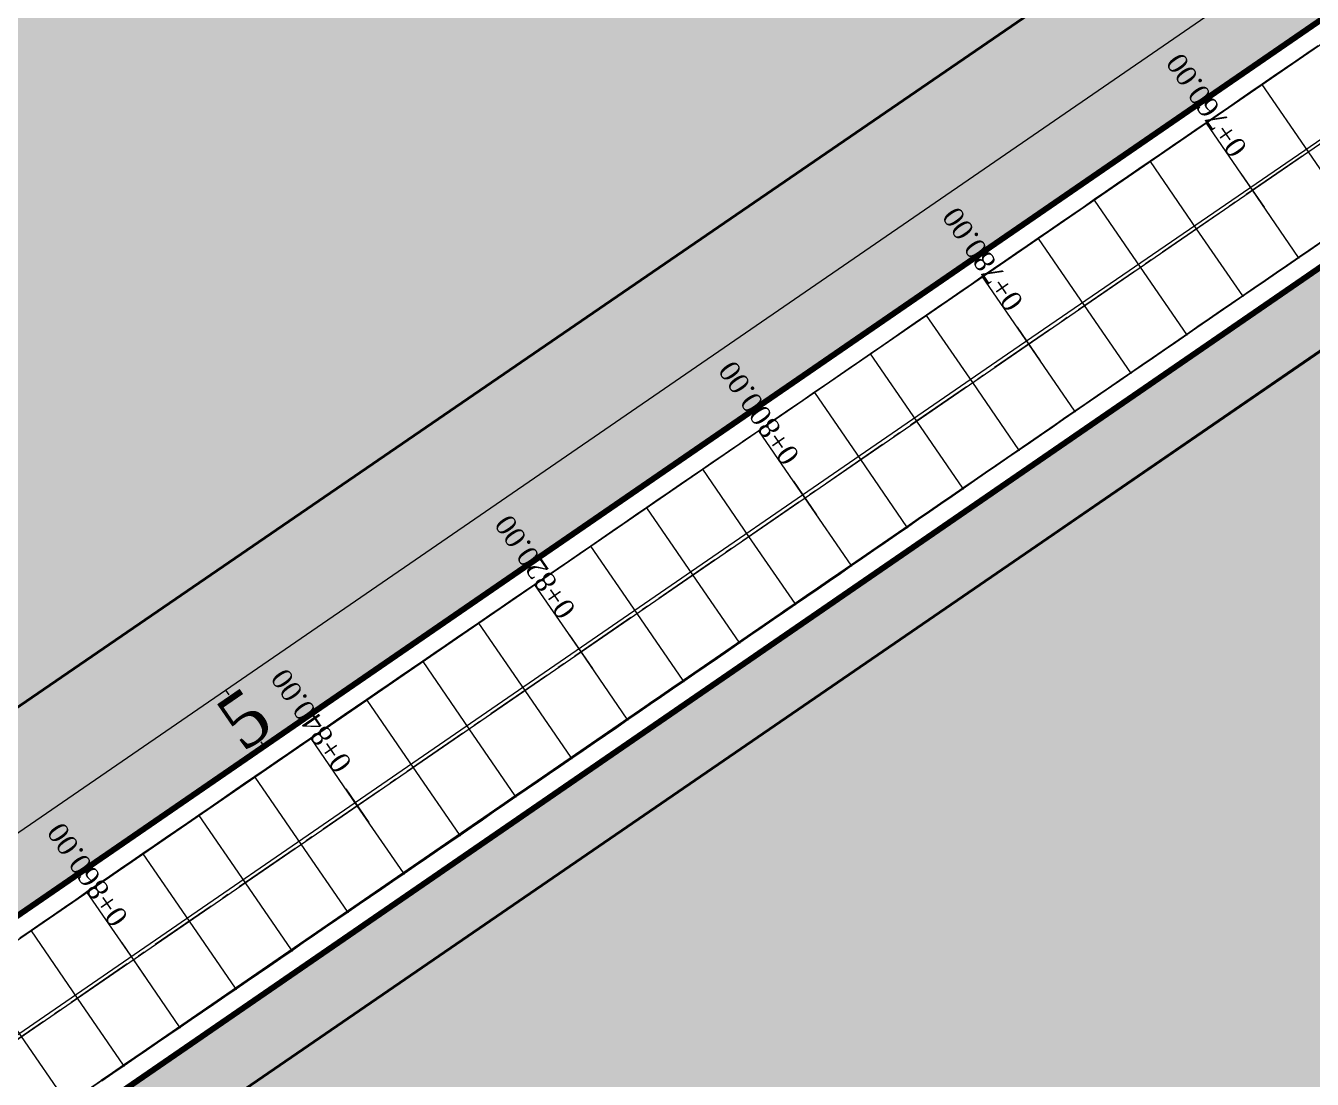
# Model space of a CAD drawing. Header units: metres. Extents: x 478603 to 489313, y 4282657 to 4289463.
# Drawn here: x 479650.6 to 479745.3, y 4287409.1 to 4287486.6 of the extents above; entities that cross this region are included whole.
import ezdxf

# ---------------------------------------------------------------- set-up
doc = ezdxf.new("R2010")
doc.units = ezdxf.units.M
for name, color, linetype, lineweight in [('ADAKENARI', 18, 'Continuous', 0), ('EKS_2', 5, 'Continuous', 0), ('EKSENLER', 3, 'Continuous', 0), ('HAT_ENERJI_NAKIL_HAT', 18, 'Continuous', 0), ('HDA_2', 30, 'Continuous', 0), ('HDO_2', 30, 'Continuous', 0), ('KALDIRIM', 11, 'Continuous', 0), ('KDA_2', 150, 'Continuous', 20), ('KYA_2', 1, 'Continuous', 20), ('KYO_2', 1, 'Continuous', 20), ('PARSEL_ALAN', 254, 'Continuous', 0), ('PARSEL_SERA_ALAN', 9, 'Continuous', 40), ('PL_ALİNMAN', 1, 'Continuous', 0), ('PL_ENKESIT', 1, 'Continuous', 0), ('PL_KM', 4, 'Continuous', 0), ('PL_KMYAZI', 30, 'Continuous', 0), ('RAKORDMAN', 3, 'Continuous', 0), ('ROL_CEPHE', 1, 'Continuous', 0), ('SEV_KYA_HDA', 3, 'Continuous', 0), ('SEV_KYO_HDO', 3, 'Continuous', 0), ('SEV_YKA_KDA', 3, 'Continuous', 0), ('SNR_YAPIYAK', 18, 'Continuous', 0), ('YKA_2', 33, 'Continuous', 0), ('YKO_2', 33, 'Continuous', 0)]:
    doc.layers.add(name, color=color, linetype=linetype, lineweight=lineweight)
doc.styles.get("Standard").update_dxf_attribs({"font": 'times.ttf'})

msp = doc.modelspace()

# ---------------------------------------------------------------- hatches: boundary and pattern name
at = {"layer": 'PARSEL_ALAN'}
for points in [[(479473.063, 4287299.527), (479393.15, 4287372.9), (479402.795, 4287388.888), (479429.646, 4287416.692), (479517.092, 4287476.602), (479505.788, 4287493.101), (479604.784, 4287560.924), (479582.176, 4287593.922), (479656.556, 4287644.881), (479684.404, 4287639.533), (479689.844, 4287637.299), (479716.7, 4287619.323), (479722.073, 4287616.813), (479805.526, 4287592.426), (479811.18, 4287592.726), (479824.139, 4287598.056), (479829.77, 4287598.278), (479842.514, 4287594.175), (479847.33, 4287590.984), (479862.607, 4287573.283), (479861.754, 4287566.666)], [(479643.933, 4287398.761), (479870.571, 4287554.525), (479878.804, 4287560.202), (479991.995, 4287393.333), (479987.775, 4287387.317), (479817.893, 4287145.197)]]:
    msp.add_hatch(color=256, dxfattribs=at).paths.add_polyline_path(points)
at = {"layer": 'PARSEL_SERA_ALAN'}
for points in [[(479657.661, 4287639.578), (479668.513, 4287623.738), (479680.887, 4287632.216), (479686.313, 4287624.297), (479690.438, 4287627.122), (479695.864, 4287619.203), (479699.989, 4287622.029), (479705.415, 4287614.109), (479709.539, 4287616.935), (479714.965, 4287609.016), (479719.09, 4287611.841), (479724.516, 4287603.922), (479728.641, 4287606.748), (479734.066, 4287598.828), (479742.316, 4287604.48), (479747.742, 4287596.561), (479751.867, 4287599.386), (479757.293, 4287591.467), (479765.542, 4287597.119), (479770.968, 4287589.199), (479779.218, 4287594.851), (479784.643, 4287586.931), (479788.768, 4287589.757), (479794.194, 4287581.838), (479802.444, 4287587.49), (479807.869, 4287579.57), (479824.369, 4287590.874), (479829.794, 4287582.954), (479838.044, 4287588.606), (479848.896, 4287572.767), (479469.414, 4287312.779), (479458.562, 4287328.618), (479454.438, 4287325.792), (479443.586, 4287341.632), (479439.461, 4287338.806), (479428.61, 4287354.645), (479424.485, 4287351.819), (479413.633, 4287367.658), (479409.508, 4287364.832), (479404.082, 4287372.752), (479416.457, 4287381.23), (479411.031, 4287389.149), (479530.65, 4287471.102), (479519.799, 4287486.941), (479618.794, 4287554.764), (479591.665, 4287594.362)], [(479650.882, 4287397.47), (479814.942, 4287158.338), (479822.858, 4287163.769), (479820.029, 4287167.892), (479827.945, 4287173.323), (479825.117, 4287177.446), (479840.949, 4287188.308), (479838.12, 4287192.431), (479846.036, 4287197.862), (479843.208, 4287201.985), (479859.04, 4287212.846), (479856.211, 4287216.969), (479864.128, 4287222.4), (479861.299, 4287226.523), (479869.215, 4287231.954), (479866.386, 4287236.077), (479882.219, 4287246.939), (479879.39, 4287251.062), (479887.306, 4287256.493), (479884.478, 4287260.616), (479900.31, 4287271.478), (479897.481, 4287275.601), (479905.397, 4287281.032), (479902.569, 4287285.155), (479910.485, 4287290.586), (479907.656, 4287294.709), (479923.488, 4287305.571), (479920.66, 4287309.694), (479928.576, 4287315.125), (479925.747, 4287319.248), (479933.663, 4287324.678), (479930.835, 4287328.801), (479946.667, 4287339.663), (479943.838, 4287343.786), (479951.754, 4287349.217), (479948.926, 4287353.34), (479964.758, 4287364.202), (479961.929, 4287368.325), (479969.846, 4287373.756), (479967.017, 4287377.879), (479974.933, 4287383.31), (479972.104, 4287387.433), (479980.02, 4287392.864), (479872.533, 4287549.537), (479655.061, 4287400.337)]]:
    msp.add_hatch(color=256, dxfattribs=at).paths.add_polyline_path(points)

# ---------------------------------------------------------------- linework, layer by layer
at = {"layer": 'ADAKENARI', "lineweight": 158}
for p, q in [((479861.754, 4287566.666), (479389.253, 4287241.926)), ((479432.514, 4287253.457), (479887.055, 4287565.852))]:
    msp.add_line(p, q, dxfattribs=at)
at = {"layer": 'EKS_2'}
for p in [(479745.04, 4287477.353, 927.13), (479740.919, 4287474.521, 927.121), (479736.798, 4287471.689, 927.112), (479732.678, 4287468.857, 927.103), (479728.557, 4287466.025, 927.094), (479724.437, 4287463.193, 927.085), (479720.316, 4287460.361, 927.076), (479716.195, 4287457.529, 927.067), (479712.075, 4287454.697, 927.058), (479707.954, 4287451.865, 927.049), (479703.833, 4287449.033, 927.041), (479699.713, 4287446.2, 927.032), (479695.592, 4287443.368, 927.023), (479691.472, 4287440.536, 927.014), (479687.351, 4287437.704, 927.005), (479683.23, 4287434.872, 926.996), (479679.11, 4287432.04, 926.987), (479674.989, 4287429.208, 926.978), (479670.868, 4287426.376, 926.969), (479666.748, 4287423.544, 926.96), (479662.627, 4287420.712, 926.951), (479658.507, 4287417.88, 926.942), (479654.386, 4287415.048, 926.933)]:
    msp.add_point(p, dxfattribs=at)
at = {"layer": 'EKSENLER'}
msp.add_line((479420.676, 4287254.422), (479880.565, 4287570.498), dxfattribs=at)
at = {"layer": 'HAT_ENERJI_NAKIL_HAT'}
for p, q in [((479898.93, 4287583.079, 119.215), (479722.87, 4287462.457, 119.215)), ((479722.87, 4287462.457, 119.215), (479573.945, 4287360.078, 119.215))]:
    msp.add_line(p, q, dxfattribs=at)
at = {"layer": 'HDA_2'}
msp.add_polyline3d([(479700.826, 4287454.258, 926.891), (479700.429, 4287453.986, 926.871), (479699.605, 4287453.419, 926.869), (479698.781, 4287452.853, 926.867), (479697.957, 4287452.286, 926.865), (479697.133, 4287451.72, 926.863), (479696.309, 4287451.153, 926.862), (479695.485, 4287450.587, 926.86), (479694.66, 4287450.021, 926.858), (479693.836, 4287449.454, 926.856), (479693.012, 4287448.888, 926.854), (479692.188, 4287448.321, 926.853), (479691.364, 4287447.755, 926.851), (479690.54, 4287447.189, 926.849), (479689.716, 4287446.622, 926.847), (479688.892, 4287446.056, 926.846), (479688.067, 4287445.489, 926.844), (479687.243, 4287444.923, 926.842), (479686.419, 4287444.357, 926.84), (479685.595, 4287443.79, 926.838), (479684.771, 4287443.224, 926.837), (479683.947, 4287442.657, 926.835), (479683.123, 4287442.091, 926.833), (479682.299, 4287441.524, 926.831), (479681.474, 4287440.958, 926.83), (479680.65, 4287440.392, 926.828), (479679.826, 4287439.825, 926.826), (479679.002, 4287439.259, 926.824), (479678.178, 4287438.692, 926.822), (479677.354, 4287438.126, 926.821), (479676.53, 4287437.56, 926.819), (479675.706, 4287436.993, 926.817), (479674.881, 4287436.427, 926.815), (479674.057, 4287435.86, 926.813), (479673.233, 4287435.294, 926.812), (479672.409, 4287434.728, 926.81), (479671.585, 4287434.161, 926.808), (479670.761, 4287433.595, 926.806), (479669.937, 4287433.028, 926.805), (479669.113, 4287432.462, 926.803), (479668.288, 4287431.896, 926.801), (479667.464, 4287431.329, 926.799), (479666.64, 4287430.763, 926.797), (479665.816, 4287430.196, 926.796), (479664.992, 4287429.63, 926.794), (479664.168, 4287429.063, 926.792), (479663.344, 4287428.497, 926.79), (479662.52, 4287427.931, 926.788), (479661.695, 4287427.364, 926.787), (479660.871, 4287426.798, 926.785), (479660.047, 4287426.231, 926.783), (479659.223, 4287425.665, 926.781), (479658.399, 4287425.099, 926.78), (479657.575, 4287424.532, 926.778), (479656.751, 4287423.966, 926.776), (479655.927, 4287423.399, 926.774), (479655.102, 4287422.833, 926.772), (479654.278, 4287422.267, 926.771), (479653.454, 4287421.7, 926.769), (479652.63, 4287421.134, 926.767), (479651.806, 4287420.567, 926.765), (479650.982, 4287420.001, 926.763), (479650.158, 4287419.435, 926.762)], dxfattribs=at)
for p in [(479700.429, 4287453.986, 926.871), (479696.309, 4287451.153, 926.862), (479692.188, 4287448.321, 926.853), (479688.067, 4287445.489, 926.844), (479683.947, 4287442.657, 926.835), (479679.826, 4287439.825, 926.826), (479675.706, 4287436.993, 926.817), (479671.585, 4287434.161, 926.808), (479667.464, 4287431.329, 926.799), (479663.344, 4287428.497, 926.79), (479659.223, 4287425.665, 926.781), (479655.102, 4287422.833, 926.772), (479650.982, 4287420.001, 926.763)]:
    msp.add_point(p, dxfattribs=at)
at = {"layer": 'HDO_2'}
msp.add_polyline3d([(479745.971, 4287470.701, 926.955), (479745.147, 4287470.134, 926.953), (479744.323, 4287469.568, 926.951), (479743.499, 4287469.002, 926.949), (479742.675, 4287468.435, 926.947), (479741.851, 4287467.869, 926.946), (479741.027, 4287467.302, 926.944), (479740.202, 4287466.736, 926.942), (479739.378, 4287466.17, 926.94), (479738.554, 4287465.603, 926.938), (479737.73, 4287465.037, 926.937), (479736.906, 4287464.47, 926.935), (479736.082, 4287463.904, 926.933), (479735.258, 4287463.337, 926.931), (479734.434, 4287462.771, 926.93), (479733.609, 4287462.205, 926.928), (479732.785, 4287461.638, 926.926), (479731.961, 4287461.072, 926.924), (479731.137, 4287460.505, 926.922), (479730.313, 4287459.939, 926.921), (479729.489, 4287459.373, 926.919), (479728.665, 4287458.806, 926.917), (479727.841, 4287458.24, 926.915), (479727.016, 4287457.673, 926.913), (479726.192, 4287457.107, 926.912), (479725.368, 4287456.541, 926.91), (479724.544, 4287455.974, 926.908), (479723.72, 4287455.408, 926.906), (479722.896, 4287454.841, 926.905), (479722.072, 4287454.275, 926.903), (479721.248, 4287453.708, 926.901), (479720.424, 4287453.142, 926.899), (479719.599, 4287452.576, 926.897), (479718.775, 4287452.009, 926.896), (479717.951, 4287451.443, 926.894), (479717.127, 4287450.876, 926.892), (479716.303, 4287450.31, 926.89), (479715.479, 4287449.744, 926.888), (479714.655, 4287449.177, 926.887), (479713.831, 4287448.611, 926.885), (479713.006, 4287448.044, 926.883), (479712.182, 4287447.478, 926.881), (479711.358, 4287446.912, 926.88), (479710.534, 4287446.345, 926.878), (479709.71, 4287445.779, 926.876), (479708.886, 4287445.212, 926.874), (479708.062, 4287444.646, 926.872), (479707.238, 4287444.08, 926.871), (479706.413, 4287443.513, 926.869), (479705.589, 4287442.947, 926.867), (479704.765, 4287442.38, 926.865), (479703.941, 4287441.814, 926.863), (479703.117, 4287441.247, 926.862), (479702.293, 4287440.681, 926.86), (479701.469, 4287440.115, 926.858), (479700.645, 4287439.548, 926.856), (479699.82, 4287438.982, 926.854), (479698.996, 4287438.415, 926.853), (479698.172, 4287437.849, 926.851), (479697.348, 4287437.283, 926.849), (479696.524, 4287436.716, 926.847), (479695.7, 4287436.15, 926.846), (479694.876, 4287435.583, 926.844), (479694.052, 4287435.017, 926.842), (479693.227, 4287434.451, 926.84), (479692.403, 4287433.884, 926.838), (479691.579, 4287433.318, 926.837), (479690.755, 4287432.751, 926.835), (479689.931, 4287432.185, 926.833), (479689.107, 4287431.619, 926.831), (479688.283, 4287431.052, 926.83), (479687.459, 4287430.486, 926.828), (479686.634, 4287429.919, 926.826), (479685.81, 4287429.353, 926.824), (479684.986, 4287428.786, 926.822), (479684.162, 4287428.22, 926.821), (479683.338, 4287427.654, 926.819), (479682.514, 4287427.087, 926.817), (479681.69, 4287426.521, 926.815), (479680.866, 4287425.954, 926.813), (479680.041, 4287425.388, 926.812), (479679.217, 4287424.822, 926.81), (479678.393, 4287424.255, 926.808), (479677.569, 4287423.689, 926.806), (479676.745, 4287423.122, 926.805), (479675.921, 4287422.556, 926.803), (479675.097, 4287421.99, 926.801), (479674.273, 4287421.423, 926.799), (479673.448, 4287420.857, 926.797), (479672.624, 4287420.29, 926.796), (479671.8, 4287419.724, 926.794), (479670.976, 4287419.158, 926.792), (479670.152, 4287418.591, 926.79), (479669.328, 4287418.025, 926.788), (479668.504, 4287417.458, 926.787), (479667.68, 4287416.892, 926.785), (479666.855, 4287416.325, 926.783), (479666.031, 4287415.759, 926.781), (479665.207, 4287415.193, 926.78), (479664.383, 4287414.626, 926.778), (479663.559, 4287414.06, 926.776), (479662.735, 4287413.493, 926.774), (479661.911, 4287412.927, 926.772), (479661.087, 4287412.361, 926.771), (479660.262, 4287411.794, 926.769), (479659.438, 4287411.228, 926.767), (479658.614, 4287410.661, 926.765), (479657.79, 4287410.095, 926.763), (479656.966, 4287409.529, 926.762), (479656.142, 4287408.962, 926.76)], dxfattribs=at)
for p in [(479744.323, 4287469.568, 926.951), (479740.202, 4287466.736, 926.942), (479736.082, 4287463.904, 926.933), (479731.961, 4287461.072, 926.924), (479727.841, 4287458.24, 926.915), (479723.72, 4287455.408, 926.906), (479719.599, 4287452.576, 926.897), (479715.479, 4287449.744, 926.888), (479711.358, 4287446.912, 926.88), (479707.238, 4287444.08, 926.871), (479703.117, 4287441.247, 926.862), (479698.996, 4287438.415, 926.853), (479694.876, 4287435.583, 926.844), (479690.755, 4287432.751, 926.835), (479686.634, 4287429.919, 926.826), (479682.514, 4287427.087, 926.817), (479678.393, 4287424.255, 926.808), (479674.273, 4287421.423, 926.799), (479670.152, 4287418.591, 926.79), (479666.031, 4287415.759, 926.781), (479661.911, 4287412.927, 926.772), (479657.79, 4287410.095, 926.763)]:
    msp.add_point(p, dxfattribs=at)
at = {"layer": 'KALDIRIM'}
for p, q in [((479863.918, 4287566.334), (479401.41, 4287248.461)), ((479434.405, 4287256.577), (479871.352, 4287556.882))]:
    msp.add_line(p, q, dxfattribs=at)
at = {"layer": 'KDA_2'}
msp.add_polyline3d([(479745.752, 4287485.143, 926.709), (479744.927, 4287484.578, 926.664), (479744.102, 4287484.014, 926.62), (479743.277, 4287483.449, 926.575), (479742.452, 4287482.884, 926.531), (479741.626, 4287482.319, 926.487), (479740.801, 4287481.754, 926.46), (479739.976, 4287481.189, 926.434), (479739.152, 4287480.624, 926.408), (479738.327, 4287480.058, 926.382), (479737.502, 4287479.492, 926.355), (479736.678, 4287478.926, 926.357), (479735.854, 4287478.359, 926.358), (479735.03, 4287477.793, 926.359), (479734.206, 4287477.226, 926.36), (479733.382, 4287476.66, 926.362), (479732.558, 4287476.093, 926.359), (479731.734, 4287475.527, 926.357), (479730.91, 4287474.96, 926.354), (479730.086, 4287474.394, 926.352), (479729.261, 4287473.828, 926.35), (479728.437, 4287473.262, 926.343), (479727.613, 4287472.695, 926.336), (479726.788, 4287472.129, 926.329), (479725.964, 4287471.563, 926.323), (479725.14, 4287470.997, 926.316), (479724.316, 4287470.43, 926.333), (479723.493, 4287469.863, 926.35), (479722.669, 4287469.295, 926.367), (479721.845, 4287468.728, 926.384), (479721.022, 4287468.161, 926.402), (479720.199, 4287467.593, 926.437), (479719.376, 4287467.025, 926.472), (479718.553, 4287466.457, 926.507), (479717.73, 4287465.889, 926.542), (479716.907, 4287465.321, 926.577), (479716.083, 4287464.753, 926.6), (479715.259, 4287464.185, 926.622), (479714.435, 4287463.617, 926.644), (479713.611, 4287463.05, 926.667), (479712.789, 4287462.484, 926.689), (479711.971, 4287461.921, 926.696), (479711.153, 4287461.358, 926.702), (479710.335, 4287460.795, 926.709), (479709.51, 4287460.228, 926.716), (479708.67, 4287459.65, 926.723), (479707.802, 4287459.053, 926.739), (479706.924, 4287458.448, 926.756), (479706.058, 4287457.852, 926.773), (479705.238, 4287457.288, 926.788), (479704.552, 4287456.815, 926.801), (479704.112, 4287456.51, 926.839), (479703.805, 4287456.298, 926.864), (479703.547, 4287456.119, 926.886), (479703.307, 4287455.953, 926.906), (479703.072, 4287455.79, 926.926)], dxfattribs=at)
for p in [(479741.626, 4287482.319, 926.487), (479737.502, 4287479.492, 926.355), (479733.382, 4287476.66, 926.362), (479729.261, 4287473.828, 926.35), (479725.14, 4287470.997, 926.316), (479721.022, 4287468.161, 926.402), (479716.907, 4287465.321, 926.577), (479712.789, 4287462.484, 926.689), (479708.67, 4287459.65, 926.723), (479704.552, 4287456.815, 926.801)]:
    msp.add_point(p, dxfattribs=at)
at = {"layer": 'KYA_2'}
msp.add_polyline3d([(479703.072, 4287455.79, 926.926), (479702.578, 4287455.453, 926.919), (479702.081, 4287455.114, 926.911), (479701.573, 4287454.768, 926.903), (479701.039, 4287454.403, 926.894), (479700.428, 4287453.987, 926.885), (479699.68, 4287453.475, 926.898), (479698.857, 4287452.911, 926.912), (479698.008, 4287452.33, 926.927), (479697.152, 4287451.743, 926.942), (479696.303, 4287451.161, 926.957), (479695.469, 4287450.589, 926.958), (479694.645, 4287450.022, 926.958), (479693.823, 4287449.458, 926.959), (479693.003, 4287448.894, 926.96), (479692.182, 4287448.33, 926.961), (479691.359, 4287447.765, 926.965), (479690.534, 4287447.199, 926.97), (479689.71, 4287446.633, 926.975), (479688.884, 4287446.067, 926.98), (479688.059, 4287445.501, 926.985), (479687.234, 4287444.936, 926.999), (479686.409, 4287444.371, 927.013), (479685.584, 4287443.806, 927.027), (479684.759, 4287443.241, 927.041), (479683.934, 4287442.675, 927.055), (479683.109, 4287442.11, 927.065), (479682.285, 4287441.545, 927.075), (479681.46, 4287440.979, 927.086), (479680.635, 4287440.414, 927.096), (479679.81, 4287439.848, 927.106), (479678.986, 4287439.283, 927.116), (479678.161, 4287438.718, 927.127), (479677.336, 4287438.152, 927.137), (479676.511, 4287437.587, 927.147), (479675.686, 4287437.021, 927.157), (479674.862, 4287436.456, 927.164), (479674.037, 4287435.89, 927.17), (479673.212, 4287435.325, 927.177), (479672.388, 4287434.759, 927.184), (479671.563, 4287434.193, 927.19), (479670.74, 4287433.626, 927.177), (479669.916, 4287433.058, 927.163), (479669.093, 4287432.491, 927.149), (479668.269, 4287431.923, 927.135), (479667.446, 4287431.356, 927.122), (479666.623, 4287430.788, 927.111), (479665.799, 4287430.221, 927.1), (479664.976, 4287429.654, 927.09), (479664.152, 4287429.087, 927.079), (479663.328, 4287428.52, 927.068), (479662.503, 4287427.954, 927.078), (479661.679, 4287427.389, 927.087), (479660.854, 4287426.823, 927.096), (479660.029, 4287426.258, 927.105), (479659.204, 4287425.693, 927.115), (479658.38, 4287425.127, 927.113), (479657.555, 4287424.56, 927.111), (479656.731, 4287423.994, 927.109), (479655.907, 4287423.428, 927.108), (479655.084, 4287422.86, 927.106), (479654.261, 4287422.292, 927.077), (479653.438, 4287421.724, 927.048), (479652.616, 4287421.155, 927.019), (479651.793, 4287420.586, 926.991), (479650.971, 4287420.017, 926.962), (479650.147, 4287419.449, 926.948)], dxfattribs=at)
for p in [(479700.428, 4287453.987, 926.885), (479696.303, 4287451.161, 926.957), (479692.182, 4287448.33, 926.961), (479688.059, 4287445.501, 926.985), (479683.934, 4287442.675, 927.055), (479679.81, 4287439.848, 927.106), (479675.686, 4287437.021, 927.157), (479671.563, 4287434.193, 927.19), (479667.446, 4287431.356, 927.122), (479663.328, 4287428.52, 927.068), (479659.204, 4287425.693, 927.115), (479655.084, 4287422.86, 927.106), (479650.971, 4287420.017, 926.962)]:
    msp.add_point(p, dxfattribs=at)
at = {"layer": 'KYO_2'}
msp.add_polyline3d([(479745.987, 4287470.677, 927.248), (479745.163, 4287470.111, 927.242), (479744.339, 4287469.545, 927.236), (479743.515, 4287468.978, 927.233), (479742.691, 4287468.412, 927.23), (479741.867, 4287467.845, 927.227), (479741.043, 4287467.279, 927.224), (479740.218, 4287466.713, 927.221), (479739.393, 4287466.148, 927.203), (479738.568, 4287465.583, 927.185), (479737.743, 4287465.018, 927.167), (479736.918, 4287464.453, 927.149), (479736.093, 4287463.888, 927.13), (479735.268, 4287463.322, 927.125), (479734.444, 4287462.756, 927.12), (479733.62, 4287462.19, 927.114), (479732.796, 4287461.623, 927.109), (479731.971, 4287461.057, 927.103), (479731.147, 4287460.491, 927.104), (479730.323, 4287459.924, 927.106), (479729.499, 4287459.358, 927.107), (479728.675, 4287458.791, 927.108), (479727.852, 4287458.224, 927.109), (479727.028, 4287457.656, 927.126), (479726.205, 4287457.088, 927.143), (479725.383, 4287456.52, 927.161), (479724.56, 4287455.952, 927.178), (479723.736, 4287455.384, 927.195), (479722.913, 4287454.817, 927.2), (479722.089, 4287454.25, 927.205), (479721.265, 4287453.683, 927.211), (479720.441, 4287453.116, 927.216), (479719.618, 4287452.549, 927.221), (479718.795, 4287451.981, 927.251), (479717.973, 4287451.412, 927.281), (479717.15, 4287450.842, 927.311), (479716.328, 4287450.273, 927.341), (479715.506, 4287449.704, 927.37), (479714.684, 4287449.135, 927.396), (479713.861, 4287448.566, 927.421), (479713.039, 4287447.997, 927.447), (479712.216, 4287447.429, 927.472), (479711.393, 4287446.861, 927.497), (479710.57, 4287446.293, 927.503), (479709.746, 4287445.726, 927.509), (479708.922, 4287445.159, 927.515), (479708.098, 4287444.592, 927.521), (479707.275, 4287444.026, 927.526), (479706.451, 4287443.459, 927.532), (479705.627, 4287442.892, 927.537), (479704.804, 4287442.324, 927.543), (479703.98, 4287441.757, 927.549), (479703.156, 4287441.19, 927.554), (479702.332, 4287440.623, 927.559), (479701.509, 4287440.056, 927.564), (479700.685, 4287439.49, 927.569), (479699.861, 4287438.923, 927.574), (479699.037, 4287438.356, 927.578), (479698.214, 4287437.789, 927.582), (479697.39, 4287437.222, 927.586), (479696.566, 4287436.655, 927.59), (479695.742, 4287436.088, 927.594), (479694.918, 4287435.521, 927.598), (479694.094, 4287434.955, 927.597), (479693.27, 4287434.388, 927.597), (479692.446, 4287433.822, 927.597), (479691.622, 4287433.255, 927.596), (479690.798, 4287432.689, 927.596), (479689.974, 4287432.122, 927.598), (479689.15, 4287431.555, 927.6), (479688.327, 4287430.988, 927.602), (479687.503, 4287430.422, 927.604), (479686.679, 4287429.855, 927.607), (479685.854, 4287429.289, 927.6), (479685.03, 4287428.723, 927.594), (479684.206, 4287428.157, 927.588), (479683.381, 4287427.591, 927.582), (479682.557, 4287427.025, 927.576), (479681.733, 4287426.458, 927.575), (479680.909, 4287425.892, 927.574), (479680.085, 4287425.325, 927.573), (479679.261, 4287424.758, 927.573), (479678.436, 4287424.192, 927.572), (479677.612, 4287423.627, 927.557), (479676.787, 4287423.061, 927.541), (479675.962, 4287422.496, 927.526), (479675.137, 4287421.931, 927.511), (479674.312, 4287421.366, 927.496), (479673.487, 4287420.8, 927.485), (479672.662, 4287420.235, 927.474), (479671.838, 4287419.669, 927.462), (479671.013, 4287419.104, 927.451), (479670.189, 4287418.538, 927.44), (479669.365, 4287417.971, 927.44), (479668.541, 4287417.404, 927.44), (479667.717, 4287416.837, 927.44), (479666.893, 4287416.271, 927.441), (479666.069, 4287415.705, 927.441), (479665.243, 4287415.14, 927.412), (479664.418, 4287414.576, 927.382), (479663.592, 4287414.012, 927.353), (479662.766, 4287413.448, 927.324), (479661.94, 4287412.884, 927.295), (479661.115, 4287412.319, 927.279), (479660.29, 4287411.754, 927.263), (479659.465, 4287411.189, 927.248), (479658.64, 4287410.623, 927.232), (479657.816, 4287410.058, 927.217), (479656.992, 4287409.491, 927.22), (479656.168, 4287408.924, 927.224)], dxfattribs=at)
for p in [(479744.339, 4287469.545, 927.236), (479740.218, 4287466.713, 927.221), (479736.093, 4287463.888, 927.13), (479731.971, 4287461.057, 927.103), (479727.852, 4287458.224, 927.109), (479723.736, 4287455.384, 927.195), (479719.618, 4287452.549, 927.221), (479715.506, 4287449.704, 927.37), (479711.393, 4287446.861, 927.497), (479707.275, 4287444.026, 927.526), (479703.156, 4287441.19, 927.554), (479699.037, 4287438.356, 927.578), (479694.918, 4287435.521, 927.598), (479690.798, 4287432.689, 927.596), (479686.679, 4287429.855, 927.607), (479682.557, 4287427.025, 927.576), (479678.436, 4287424.192, 927.572), (479674.312, 4287421.366, 927.496), (479670.189, 4287418.538, 927.44), (479666.069, 4287415.705, 927.441), (479661.94, 4287412.884, 927.295), (479657.816, 4287410.058, 927.217)]:
    msp.add_point(p, dxfattribs=at)
at = {"layer": 'PARSEL_ALAN'}
for points in [[(479473.063, 4287299.527, 911.365), (479393.15, 4287372.9, 905.712), (479402.795, 4287388.888, 904.444), (479429.646, 4287416.692, 903.681), (479517.092, 4287476.602, 903.681), (479505.788, 4287493.101, 916), (479604.784, 4287560.924, 921.248), (479582.176, 4287593.922, 921.248), (479656.556, 4287644.881, 925.191), (479684.404, 4287639.533, 917.731), (479689.844, 4287637.299, 918.514), (479716.7, 4287619.323, 922.466), (479722.073, 4287616.813, 922.774), (479805.526, 4287592.426, 927.292), (479811.18, 4287592.726, 927.449), (479824.139, 4287598.056, 928.065), (479829.77, 4287598.278, 928.45), (479842.514, 4287594.175, 929.186), (479847.33, 4287590.984, 929.408), (479862.607, 4287573.283, 930.601), (479861.754, 4287566.666, 930.652), (479473.063, 4287299.527, 911.365)], [(479473.063, 4287299.527, 0), (479393.15, 4287372.9, 0), (479402.795, 4287388.888, 0), (479429.646, 4287416.692, 0), (479517.092, 4287476.602, 0), (479505.788, 4287493.101, 0), (479604.784, 4287560.924, 0), (479582.176, 4287593.922, 0), (479656.556, 4287644.881, 0), (479684.404, 4287639.533, 0), (479689.844, 4287637.299, 0), (479716.7, 4287619.323, 0), (479722.073, 4287616.813, 0), (479805.526, 4287592.426, 0), (479811.18, 4287592.726, 0), (479824.139, 4287598.056, 0), (479829.77, 4287598.278, 0), (479842.514, 4287594.175, 0), (479847.33, 4287590.984, 0), (479862.607, 4287573.283, 0), (479861.754, 4287566.666, 0), (479473.063, 4287299.527, 0)], [(479643.933, 4287398.761, 927.06), (479870.571, 4287554.525, 931.416), (479878.804, 4287560.202, 931.748), (479991.995, 4287393.333, 939.184), (479987.775, 4287387.317, 939.205), (479817.893, 4287145.197, 932.321), (479643.933, 4287398.761, 927.06)], [(479643.933, 4287398.761, 0), (479870.571, 4287554.525, 0), (479878.804, 4287560.202, 0), (479991.995, 4287393.333, 0), (479987.775, 4287387.317, 0), (479817.893, 4287145.197, 0), (479643.933, 4287398.761, 0)]]:
    msp.add_polyline3d(points, close=True, dxfattribs=at)
at = {"layer": 'PARSEL_SERA_ALAN'}
for points in [[(479848.896, 4287572.767, 0), (479469.414, 4287312.779, 0)], [(479848.896, 4287572.767, 0), (479469.414, 4287312.779, 0)], [(479980.02, 4287392.864, 0), (479872.533, 4287549.537, 0), (479655.061, 4287400.337, 0), (479650.882, 4287397.47, 0), (479650.882, 4287397.47, 0), (479814.942, 4287158.338, 0)], [(479980.02, 4287392.864, 0), (479872.533, 4287549.537, 0), (479655.061, 4287400.337, 0), (479650.882, 4287397.47, 0), (479650.882, 4287397.47, 0), (479814.942, 4287158.338, 0)], [(479655.061, 4287400.337, 0), (479872.533, 4287549.537, 0), (479980.02, 4287392.864, 0)], [(479655.061, 4287400.337, 0), (479872.533, 4287549.537, 0), (479980.02, 4287392.864, 0)], [(479980.02, 4287392.864, 0), (479872.533, 4287549.537, 0), (479655.061, 4287400.337, 0)]]:
    msp.add_polyline3d(points, dxfattribs=at)
at = {"layer": 'PL_ALİNMAN'}
for p, q in [((479744.585, 4287477.04), (479740.464, 4287474.208)), ((479739.64, 4287473.642), (479739.228, 4287473.359)), ((479738.404, 4287472.792), (479734.283, 4287469.96)), ((479733.459, 4287469.394), (479733.047, 4287469.111)), ((479732.223, 4287468.544), (479728.102, 4287465.712)), ((479727.278, 4287465.146), (479726.866, 4287464.862)), ((479726.042, 4287464.296), (479721.921, 4287461.464)), ((479721.097, 4287460.898), (479720.685, 4287460.614)), ((479719.861, 4287460.048), (479715.74, 4287457.216)), ((479714.916, 4287456.65), (479714.504, 4287456.366)), ((479713.68, 4287455.8), (479709.559, 4287452.968)), ((479708.735, 4287452.401), (479708.323, 4287452.118)), ((479707.499, 4287451.552), (479703.378, 4287448.72)), ((479702.554, 4287448.153), (479702.142, 4287447.87)), ((479701.318, 4287447.304), (479697.197, 4287444.472)), ((479696.373, 4287443.905), (479695.961, 4287443.622)), ((479695.137, 4287443.056), (479691.017, 4287440.224)), ((479690.192, 4287439.657), (479689.78, 4287439.374)), ((479688.956, 4287438.808), (479684.836, 4287435.976)), ((479684.011, 4287435.409), (479683.599, 4287435.126)), ((479682.775, 4287434.56), (479678.655, 4287431.728)), ((479677.831, 4287431.161), (479677.418, 4287430.878)), ((479676.594, 4287430.311), (479672.474, 4287427.479)), ((479671.65, 4287426.913), (479671.238, 4287426.63)), ((479670.413, 4287426.063), (479666.293, 4287423.231)), ((479665.469, 4287422.665), (479665.057, 4287422.382)), ((479664.232, 4287421.815), (479660.112, 4287418.983)), ((479659.288, 4287418.417), (479658.876, 4287418.134)), ((479658.052, 4287417.567), (479653.931, 4287414.735)), ((479653.107, 4287414.169), (479652.695, 4287413.886)), ((479651.871, 4287413.319), (479647.75, 4287410.487))]:
    msp.add_line(p, q, dxfattribs=at)
at = {"layer": 'PL_ENKESIT'}
for points in [[(479748.461, 4287472.375, 927.266), (479748.444, 4287472.4, 926.96), (479748.438, 4287472.408, 927.01), (479745.04, 4287477.353, 927.13), (479741.641, 4287482.298, 927.01), (479741.626, 4287482.319, 926.487)], [(479744.339, 4287469.545, 927.236), (479744.323, 4287469.568, 926.951), (479744.317, 4287469.576, 927.001), (479740.919, 4287474.521, 927.121), (479737.521, 4287479.466, 927.001), (479737.502, 4287479.492, 926.355)], [(479740.218, 4287466.713, 927.221), (479740.202, 4287466.736, 926.942), (479740.197, 4287466.744, 926.992), (479736.798, 4287471.689, 927.112), (479733.4, 4287476.634, 926.992), (479733.382, 4287476.66, 926.362)], [(479736.093, 4287463.888, 927.13), (479736.082, 4287463.904, 926.933), (479736.076, 4287463.912, 926.983), (479732.678, 4287468.857, 927.103), (479729.279, 4287473.802, 926.983), (479729.261, 4287473.828, 926.35)], [(479731.971, 4287461.057, 927.103), (479731.961, 4287461.072, 926.924), (479731.956, 4287461.08, 926.974), (479728.557, 4287466.025, 927.094), (479725.159, 4287470.97, 926.974), (479725.14, 4287470.997, 926.316)], [(479727.852, 4287458.224, 927.109), (479727.841, 4287458.24, 926.915), (479727.835, 4287458.248, 926.965), (479724.437, 4287463.193, 927.085), (479721.038, 4287468.138, 926.965), (479721.022, 4287468.161, 926.402)], [(479723.736, 4287455.384, 927.195), (479723.72, 4287455.408, 926.906), (479723.714, 4287455.416, 926.956), (479720.316, 4287460.361, 927.076), (479716.917, 4287465.305, 926.956), (479716.907, 4287465.321, 926.577)], [(479719.618, 4287452.549, 927.221), (479719.599, 4287452.576, 926.897), (479719.594, 4287452.584, 926.947), (479716.195, 4287457.529, 927.067), (479712.797, 4287462.473, 926.947), (479712.789, 4287462.484, 926.689)], [(479715.506, 4287449.704, 927.37), (479715.479, 4287449.744, 926.888), (479715.473, 4287449.752, 926.938), (479712.075, 4287454.697, 927.058), (479708.676, 4287459.641, 926.938), (479708.67, 4287459.65, 926.723)], [(479711.393, 4287446.861, 927.497), (479711.358, 4287446.912, 926.88), (479711.352, 4287446.92, 926.93), (479707.954, 4287451.865, 927.049), (479704.556, 4287456.809, 926.93), (479704.552, 4287456.815, 926.801)], [(479707.275, 4287444.026, 927.526), (479707.238, 4287444.08, 926.871), (479707.232, 4287444.088, 926.921), (479703.833, 4287449.033, 927.041), (479700.435, 4287453.977, 926.921), (479700.429, 4287453.986, 926.871), (479700.428, 4287453.987, 926.885)], [(479703.156, 4287441.19, 927.554), (479703.117, 4287441.247, 926.862), (479703.111, 4287441.256, 926.912), (479699.713, 4287446.2, 927.032), (479696.314, 4287451.145, 926.912), (479696.309, 4287451.153, 926.862), (479696.303, 4287451.161, 926.957)], [(479699.037, 4287438.356, 927.578), (479698.996, 4287438.415, 926.853), (479698.991, 4287438.424, 926.903), (479695.592, 4287443.368, 927.023), (479692.194, 4287448.313, 926.903), (479692.188, 4287448.321, 926.853), (479692.182, 4287448.33, 926.961)], [(479694.918, 4287435.521, 927.598), (479694.876, 4287435.583, 926.844), (479694.87, 4287435.592, 926.894), (479691.472, 4287440.536, 927.014), (479688.073, 4287445.481, 926.894), (479688.067, 4287445.489, 926.844), (479688.059, 4287445.501, 926.985)], [(479690.798, 4287432.689, 927.596), (479690.755, 4287432.751, 926.835), (479690.749, 4287432.76, 926.885), (479687.351, 4287437.704, 927.005), (479683.952, 4287442.649, 926.885), (479683.947, 4287442.657, 926.835), (479683.934, 4287442.675, 927.055)], [(479686.679, 4287429.855, 927.607), (479686.634, 4287429.919, 926.826), (479686.629, 4287429.928, 926.876), (479683.23, 4287434.872, 926.996), (479679.832, 4287439.817, 926.876), (479679.826, 4287439.825, 926.826), (479679.81, 4287439.848, 927.106)], [(479682.557, 4287427.025, 927.576), (479682.514, 4287427.087, 926.817), (479682.508, 4287427.095, 926.867), (479679.11, 4287432.04, 926.987), (479675.711, 4287436.985, 926.867), (479675.706, 4287436.993, 926.817), (479675.686, 4287437.021, 927.157)], [(479678.436, 4287424.192, 927.572), (479678.393, 4287424.255, 926.808), (479678.388, 4287424.263, 926.858), (479674.989, 4287429.208, 926.978), (479671.591, 4287434.153, 926.858), (479671.585, 4287434.161, 926.808), (479671.563, 4287434.193, 927.19)], [(479674.312, 4287421.366, 927.496), (479674.273, 4287421.423, 926.799), (479674.267, 4287421.431, 926.849), (479670.868, 4287426.376, 926.969), (479667.47, 4287431.321, 926.849), (479667.464, 4287431.329, 926.799), (479667.446, 4287431.356, 927.122)], [(479670.189, 4287418.538, 927.44), (479670.152, 4287418.591, 926.79), (479670.146, 4287418.599, 926.84), (479666.748, 4287423.544, 926.96), (479663.349, 4287428.489, 926.84), (479663.344, 4287428.497, 926.79), (479663.328, 4287428.52, 927.068)], [(479666.069, 4287415.705, 927.441), (479666.031, 4287415.759, 926.781), (479666.026, 4287415.767, 926.831), (479662.627, 4287420.712, 926.951), (479659.229, 4287425.657, 926.831), (479659.223, 4287425.665, 926.781), (479659.204, 4287425.693, 927.115)], [(479661.94, 4287412.884, 927.295), (479661.911, 4287412.927, 926.772), (479661.905, 4287412.935, 926.822), (479658.507, 4287417.88, 926.942), (479655.108, 4287422.825, 926.822), (479655.102, 4287422.833, 926.772), (479655.084, 4287422.86, 927.106)], [(479657.816, 4287410.058, 927.217), (479657.79, 4287410.095, 926.763), (479657.784, 4287410.103, 926.813), (479654.386, 4287415.048, 926.933), (479650.988, 4287419.993, 926.813), (479650.982, 4287420.001, 926.763), (479650.971, 4287420.017, 926.962)], [(479653.697, 4287407.223, 927.235), (479653.669, 4287407.263, 926.755), (479653.664, 4287407.271, 926.805), (479650.265, 4287412.216, 926.924), (479646.867, 4287417.161, 926.805), (479646.861, 4287417.169, 926.755), (479646.853, 4287417.18, 926.891)]]:
    msp.add_polyline3d(points, dxfattribs=at)
at = {"layer": 'PL_KM'}
for p, q in [((479740.069, 4287475.757), (479741.769, 4287473.285)), ((479723.587, 4287464.429), (479725.286, 4287461.957)), ((479707.104, 4287453.101), (479708.804, 4287450.628)), ((479690.622, 4287441.773), (479692.321, 4287439.3)), ((479674.139, 4287430.444), (479675.839, 4287427.972)), ((479657.657, 4287419.116), (479659.356, 4287416.644))]:
    msp.add_line(p, q, dxfattribs=at)
at = {"layer": 'RAKORDMAN'}
for p, q in [((479871.352, 4287556.882, 812.81), (479667.604, 4287416.851)), ((479756.393, 4287492.434, 928.251), (479660.832, 4287426.757)), ((479660.832, 4287426.757), (479563.408, 4287359.799, 911.365)), ((479667.604, 4287416.851), (479530.636, 4287322.715, 908.022))]:
    msp.add_line(p, q, dxfattribs=at)
at = {"layer": 'ROL_CEPHE'}
for p, q in [((479665.296, 4287437.712), (479665.523, 4287437.383)), ((479668.128, 4287433.592), (479667.902, 4287433.921))]:
    msp.add_line(p, q, dxfattribs=at)
at = {"layer": 'SEV_KYA_HDA'}
for p, q in [((479699.603, 4287453.422, 926.899), (479699.604, 4287453.421, 926.884)), ((479697.953, 4287452.292, 926.928), (479697.957, 4287452.286, 926.865)), ((479696.303, 4287451.161, 926.957), (479696.306, 4287451.157, 926.909)), ((479694.655, 4287450.029, 926.958), (479694.66, 4287450.021, 926.858)), ((479693.006, 4287448.897, 926.96), (479693.009, 4287448.892, 926.907)), ((479691.358, 4287447.764, 926.965), (479691.364, 4287447.755, 926.851)), ((479689.709, 4287446.632, 926.975), (479689.712, 4287446.627, 926.911)), ((479688.059, 4287445.501, 926.985), (479688.067, 4287445.489, 926.844)), ((479686.409, 4287444.371, 927.013), (479686.414, 4287444.364, 926.927)), ((479684.759, 4287443.241, 927.041), (479684.771, 4287443.224, 926.837)), ((479683.109, 4287442.11, 927.065), (479683.116, 4287442.101, 926.949)), ((479681.46, 4287440.979, 927.086), (479681.474, 4287440.958, 926.83)), ((479679.81, 4287439.848, 927.106), (479679.818, 4287439.837, 926.966)), ((479678.161, 4287438.718, 927.127), (479678.178, 4287438.692, 926.822)), ((479676.511, 4287437.587, 927.147), (479676.52, 4287437.573, 926.983)), ((479674.862, 4287436.456, 927.164), (479674.881, 4287436.427, 926.815)), ((479673.212, 4287435.325, 927.177), (479673.223, 4287435.309, 926.994)), ((479671.563, 4287434.193, 927.19), (479671.585, 4287434.161, 926.808)), ((479669.916, 4287433.058, 927.163), (479669.926, 4287433.043, 926.984)), ((479668.269, 4287431.923, 927.135), (479668.288, 4287431.896, 926.801)), ((479666.623, 4287430.788, 927.111), (479666.631, 4287430.776, 926.954)), ((479664.976, 4287429.654, 927.09), (479664.992, 4287429.63, 926.794)), ((479663.328, 4287428.52, 927.068), (479663.336, 4287428.509, 926.929)), ((479661.679, 4287427.389, 927.087), (479661.695, 4287427.364, 926.787)), ((479660.029, 4287426.258, 927.105), (479660.038, 4287426.245, 926.944)), ((479658.38, 4287425.127, 927.113), (479658.399, 4287425.099, 926.78)), ((479656.731, 4287423.994, 927.109), (479656.741, 4287423.98, 926.943)), ((479655.084, 4287422.86, 927.106), (479655.102, 4287422.833, 926.772)), ((479653.438, 4287421.724, 927.048), (479653.446, 4287421.712, 926.909)), ((479651.793, 4287420.586, 926.991), (479651.806, 4287420.567, 926.765))]:
    msp.add_line(p, q, dxfattribs=at)
at = {"layer": 'SEV_KYO_HDO'}
for p, q in [((479744.339, 4287469.545, 927.236), (479744.323, 4287469.568, 926.951)), ((479742.691, 4287468.412, 927.23), (479742.683, 4287468.423, 927.089)), ((479741.043, 4287467.279, 927.224), (479741.027, 4287467.302, 926.944)), ((479739.393, 4287466.148, 927.203), (479739.386, 4287466.159, 927.072)), ((479737.743, 4287465.018, 927.167), (479737.73, 4287465.037, 926.937)), ((479736.093, 4287463.888, 927.13), (479736.087, 4287463.896, 927.032)), ((479734.444, 4287462.756, 927.12), (479734.434, 4287462.771, 926.93)), ((479732.796, 4287461.623, 927.109), (479732.79, 4287461.631, 927.017)), ((479731.147, 4287460.491, 927.104), (479731.137, 4287460.505, 926.922)), ((479729.499, 4287459.358, 927.107), (479729.494, 4287459.365, 927.013)), ((479727.852, 4287458.224, 927.109), (479727.841, 4287458.24, 926.915)), ((479726.205, 4287457.088, 927.143), (479726.199, 4287457.097, 927.028)), ((479724.56, 4287455.952, 927.178), (479724.544, 4287455.974, 926.908)), ((479722.913, 4287454.817, 927.2), (479722.904, 4287454.829, 927.052)), ((479721.265, 4287453.683, 927.211), (479721.248, 4287453.708, 926.901)), ((479719.618, 4287452.549, 927.221), (479719.609, 4287452.562, 927.059)), ((479717.973, 4287451.412, 927.281), (479717.951, 4287451.443, 926.894)), ((479716.328, 4287450.273, 927.341), (479716.316, 4287450.292, 927.115)), ((479714.684, 4287449.135, 927.396), (479714.655, 4287449.177, 926.887)), ((479713.039, 4287447.997, 927.447), (479713.023, 4287448.021, 927.165)), ((479711.393, 4287446.861, 927.497), (479711.358, 4287446.912, 926.88)), ((479709.746, 4287445.726, 927.509), (479709.728, 4287445.752, 927.193)), ((479708.098, 4287444.592, 927.521), (479708.062, 4287444.646, 926.872)), ((479706.451, 4287443.459, 927.532), (479706.432, 4287443.486, 927.2)), ((479704.804, 4287442.324, 927.543), (479704.765, 4287442.38, 926.865)), ((479703.156, 4287441.19, 927.554), (479703.137, 4287441.219, 927.208)), ((479701.509, 4287440.056, 927.564), (479701.469, 4287440.115, 926.858)), ((479699.861, 4287438.923, 927.574), (479699.841, 4287438.952, 927.214)), ((479698.214, 4287437.789, 927.582), (479698.172, 4287437.849, 926.851)), ((479696.566, 4287436.655, 927.59), (479696.545, 4287436.686, 927.219)), ((479694.918, 4287435.521, 927.598), (479694.876, 4287435.583, 926.844)), ((479693.27, 4287434.388, 927.597), (479693.249, 4287434.419, 927.219)), ((479691.622, 4287433.255, 927.596), (479691.579, 4287433.318, 926.837)), ((479689.974, 4287432.122, 927.598), (479689.953, 4287432.153, 927.216)), ((479688.327, 4287430.988, 927.602), (479688.283, 4287431.052, 926.83)), ((479686.679, 4287429.855, 927.607), (479686.657, 4287429.887, 927.216)), ((479685.03, 4287428.723, 927.594), (479684.986, 4287428.786, 926.822)), ((479683.381, 4287427.591, 927.582), (479683.36, 4287427.622, 927.2)), ((479681.733, 4287426.458, 927.575), (479681.69, 4287426.521, 926.815)), ((479680.085, 4287425.325, 927.573), (479680.063, 4287425.357, 927.193)), ((479678.436, 4287424.192, 927.572), (479678.393, 4287424.255, 926.808)), ((479676.787, 4287423.061, 927.541), (479676.766, 4287423.092, 927.173)), ((479675.137, 4287421.931, 927.511), (479675.097, 4287421.99, 926.801)), ((479673.487, 4287420.8, 927.485), (479673.468, 4287420.829, 927.141)), ((479671.838, 4287419.669, 927.462), (479671.8, 4287419.724, 926.794)), ((479670.189, 4287418.538, 927.44), (479670.17, 4287418.564, 927.115)), ((479668.541, 4287417.404, 927.44), (479668.504, 4287417.458, 926.787)), ((479666.893, 4287416.271, 927.441), (479666.874, 4287416.298, 927.112)), ((479665.243, 4287415.14, 927.412), (479665.207, 4287415.193, 926.78)), ((479663.592, 4287414.012, 927.353), (479663.575, 4287414.036, 927.065)), ((479661.94, 4287412.884, 927.295), (479661.911, 4287412.927, 926.772)), ((479660.29, 4287411.754, 927.263), (479660.276, 4287411.774, 927.016)), ((479658.64, 4287410.623, 927.232), (479658.614, 4287410.661, 926.765)), ((479656.992, 4287409.491, 927.22), (479656.979, 4287409.51, 926.991))]:
    msp.add_line(p, q, dxfattribs=at)
at = {"layer": 'SEV_YKA_KDA'}
for p, q in [((479744.114, 4287483.997, 927.028), (479744.102, 4287484.014, 926.62)), ((479742.465, 4287482.864, 927.016), (479742.458, 4287482.874, 926.774)), ((479740.817, 4287481.731, 927.008), (479740.801, 4287481.754, 926.46)), ((479739.169, 4287480.599, 927.005), (479739.16, 4287480.611, 926.706)), ((479737.521, 4287479.466, 927.001), (479737.502, 4287479.492, 926.355)), ((479735.872, 4287478.333, 926.997), (479735.863, 4287478.346, 926.678)), ((479734.224, 4287477.2, 926.994), (479734.206, 4287477.226, 926.36)), ((479732.576, 4287476.067, 926.99), (479732.567, 4287476.08, 926.675)), ((479730.928, 4287474.934, 926.987), (479730.91, 4287474.96, 926.354)), ((479729.279, 4287473.802, 926.983), (479729.27, 4287473.815, 926.666)), ((479727.631, 4287472.669, 926.98), (479727.613, 4287472.695, 926.336)), ((479725.983, 4287471.536, 926.976), (479725.973, 4287471.55, 926.649)), ((479724.335, 4287470.403, 926.972), (479724.316, 4287470.43, 926.333)), ((479722.686, 4287469.27, 926.969), (479722.678, 4287469.283, 926.668)), ((479721.038, 4287468.138, 926.965), (479721.022, 4287468.161, 926.402)), ((479719.39, 4287467.005, 926.962), (479719.383, 4287467.015, 926.717)), ((479717.742, 4287465.872, 926.958), (479717.73, 4287465.889, 926.542)), ((479716.093, 4287464.739, 926.955), (479716.088, 4287464.746, 926.777)), ((479714.445, 4287463.606, 926.951), (479714.437, 4287463.619, 926.644)), ((479712.797, 4287462.473, 926.947), (479712.793, 4287462.479, 926.818)), ((479711.149, 4287461.341, 926.944), (479711.142, 4287461.35, 926.703)), ((479709.5, 4287460.208, 926.94), (479709.497, 4287460.212, 926.828)), ((479707.852, 4287459.075, 926.937), (479707.846, 4287459.083, 926.738)), ((479706.204, 4287457.942, 926.933), (479706.201, 4287457.946, 926.851)), ((479704.556, 4287456.809, 926.93), (479704.552, 4287456.815, 926.801))]:
    msp.add_line(p, q, dxfattribs=at)
at = {"layer": 'SNR_YAPIYAK'}
for p, q in [((479857.08, 4287569.522, 911.365), (479473.512, 4287305.903, 911.365)), ((479650.882, 4287397.47, 912.337), (479877.499, 4287553.219, 912.337))]:
    msp.add_line(p, q, dxfattribs=at)
at = {"layer": 'YKA_2'}
msp.add_polyline3d([(479745.762, 4287485.13, 927.04), (479744.938, 4287484.563, 927.034), (479744.114, 4287483.997, 927.028), (479743.289, 4287483.431, 927.022), (479742.465, 4287482.864, 927.016), (479741.641, 4287482.298, 927.01), (479740.817, 4287481.731, 927.008), (479739.993, 4287481.165, 927.006), (479739.169, 4287480.599, 927.005), (479738.345, 4287480.032, 927.003), (479737.521, 4287479.466, 927.001), (479736.696, 4287478.899, 926.999), (479735.872, 4287478.333, 926.997), (479735.048, 4287477.766, 926.996), (479734.224, 4287477.2, 926.994), (479733.4, 4287476.634, 926.992), (479732.576, 4287476.067, 926.99), (479731.752, 4287475.501, 926.988), (479730.928, 4287474.934, 926.987), (479730.103, 4287474.368, 926.985), (479729.279, 4287473.802, 926.983), (479728.455, 4287473.235, 926.981), (479727.631, 4287472.669, 926.98), (479726.807, 4287472.102, 926.978), (479725.983, 4287471.536, 926.976), (479725.159, 4287470.97, 926.974), (479724.335, 4287470.403, 926.972), (479723.51, 4287469.837, 926.971), (479722.686, 4287469.27, 926.969), (479721.862, 4287468.704, 926.967), (479721.038, 4287468.138, 926.965), (479720.214, 4287467.571, 926.964), (479719.39, 4287467.005, 926.962), (479718.566, 4287466.438, 926.96), (479717.742, 4287465.872, 926.958), (479716.917, 4287465.305, 926.956), (479716.093, 4287464.739, 926.955), (479715.268, 4287464.172, 926.953), (479714.443, 4287463.605, 926.951), (479713.619, 4287463.039, 926.949), (479712.797, 4287462.473, 926.947), (479711.978, 4287461.91, 926.946), (479711.159, 4287461.348, 926.944), (479710.34, 4287460.785, 926.942), (479709.515, 4287460.218, 926.94), (479708.676, 4287459.641, 926.938), (479707.81, 4287459.046, 926.937), (479706.935, 4287458.445, 926.935), (479706.072, 4287457.851, 926.933), (479705.251, 4287457.288, 926.931), (479704.556, 4287456.809, 926.93), (479704.09, 4287456.489, 926.929), (479703.752, 4287456.257, 926.928), (479703.47, 4287456.063, 926.927), (479703.231, 4287455.899, 926.927), (479703.072, 4287455.79, 926.926), (479703.054, 4287455.777, 926.926), (479703.104, 4287455.812, 926.926), (479703.163, 4287455.852, 926.926), (479703.183, 4287455.866, 926.926), (479703.072, 4287455.79, 926.926), (479702.717, 4287455.545, 926.926), (479702.224, 4287455.207, 926.924), (479701.675, 4287454.83, 926.923), (479701.087, 4287454.425, 926.922), (479700.435, 4287453.977, 926.921), (479699.67, 4287453.452, 926.919), (479698.848, 4287452.886, 926.917), (479698.005, 4287452.307, 926.915), (479697.157, 4287451.725, 926.914), (479696.314, 4287451.145, 926.912), (479695.483, 4287450.574, 926.91), (479694.658, 4287450.007, 926.908), (479693.837, 4287449.442, 926.906), (479693.015, 4287448.878, 926.905), (479692.194, 4287448.313, 926.903), (479691.371, 4287447.747, 926.901), (479690.546, 4287447.181, 926.899), (479689.722, 4287446.614, 926.897), (479688.898, 4287446.048, 926.896), (479688.073, 4287445.481, 926.894), (479687.249, 4287444.915, 926.892), (479686.425, 4287444.348, 926.89), (479685.601, 4287443.782, 926.888), (479684.777, 4287443.215, 926.887), (479683.952, 4287442.649, 926.885), (479683.128, 4287442.083, 926.883), (479682.304, 4287441.516, 926.881), (479681.48, 4287440.95, 926.88), (479680.656, 4287440.383, 926.878), (479679.832, 4287439.817, 926.876), (479679.008, 4287439.251, 926.874), (479678.184, 4287438.684, 926.872), (479677.359, 4287438.118, 926.871), (479676.535, 4287437.551, 926.869), (479675.711, 4287436.985, 926.867), (479674.887, 4287436.419, 926.865), (479674.063, 4287435.852, 926.863), (479673.239, 4287435.286, 926.862), (479672.415, 4287434.719, 926.86), (479671.591, 4287434.153, 926.858), (479670.766, 4287433.587, 926.856), (479669.942, 4287433.02, 926.855), (479669.118, 4287432.454, 926.853), (479668.294, 4287431.887, 926.851), (479667.47, 4287431.321, 926.849), (479666.646, 4287430.754, 926.847), (479665.822, 4287430.188, 926.846), (479664.998, 4287429.622, 926.844), (479664.173, 4287429.055, 926.842), (479663.349, 4287428.489, 926.84), (479662.525, 4287427.922, 926.839), (479661.701, 4287427.356, 926.837), (479660.877, 4287426.79, 926.835), (479660.053, 4287426.223, 926.833), (479659.229, 4287425.657, 926.831), (479658.405, 4287425.09, 926.83), (479657.58, 4287424.524, 926.828), (479656.756, 4287423.958, 926.826), (479655.932, 4287423.391, 926.824), (479655.108, 4287422.825, 926.822), (479654.284, 4287422.258, 926.821), (479653.46, 4287421.692, 926.819), (479652.636, 4287421.126, 926.817), (479651.812, 4287420.559, 926.815), (479650.988, 4287419.993, 926.813), (479650.163, 4287419.426, 926.812)], dxfattribs=at)
for p in [(479741.641, 4287482.298, 927.01), (479737.521, 4287479.466, 927.001), (479733.4, 4287476.634, 926.992), (479729.279, 4287473.802, 926.983), (479725.159, 4287470.97, 926.974), (479721.038, 4287468.138, 926.965), (479716.917, 4287465.305, 926.956), (479712.797, 4287462.473, 926.947), (479708.676, 4287459.641, 926.938), (479704.556, 4287456.809, 926.93), (479700.435, 4287453.977, 926.921), (479696.314, 4287451.145, 926.912), (479692.194, 4287448.313, 926.903), (479688.073, 4287445.481, 926.894), (479683.952, 4287442.649, 926.885), (479679.832, 4287439.817, 926.876), (479675.711, 4287436.985, 926.867), (479671.591, 4287434.153, 926.858), (479667.47, 4287431.321, 926.849), (479663.349, 4287428.489, 926.84), (479659.229, 4287425.657, 926.831), (479655.108, 4287422.825, 926.822), (479650.988, 4287419.993, 926.813)]:
    msp.add_point(p, dxfattribs=at)
at = {"layer": 'YKO_2'}
msp.add_polyline3d([(479745.966, 4287470.709, 927.005), (479745.142, 4287470.143, 927.003), (479744.317, 4287469.576, 927.001), (479743.493, 4287469.01, 926.999), (479742.669, 4287468.443, 926.997), (479741.845, 4287467.877, 926.996), (479741.021, 4287467.311, 926.994), (479740.197, 4287466.744, 926.992), (479739.373, 4287466.178, 926.99), (479738.549, 4287465.611, 926.988), (479737.724, 4287465.045, 926.987), (479736.9, 4287464.479, 926.985), (479736.076, 4287463.912, 926.983), (479735.252, 4287463.346, 926.981), (479734.428, 4287462.779, 926.98), (479733.604, 4287462.213, 926.978), (479732.78, 4287461.646, 926.976), (479731.956, 4287461.08, 926.974), (479731.131, 4287460.514, 926.972), (479730.307, 4287459.947, 926.971), (479729.483, 4287459.381, 926.969), (479728.659, 4287458.814, 926.967), (479727.835, 4287458.248, 926.965), (479727.011, 4287457.682, 926.964), (479726.187, 4287457.115, 926.962), (479725.363, 4287456.549, 926.96), (479724.538, 4287455.982, 926.958), (479723.714, 4287455.416, 926.956), (479722.89, 4287454.85, 926.955), (479722.066, 4287454.283, 926.953), (479721.242, 4287453.717, 926.951), (479720.418, 4287453.15, 926.949), (479719.594, 4287452.584, 926.947), (479718.77, 4287452.018, 926.946), (479717.945, 4287451.451, 926.944), (479717.121, 4287450.885, 926.942), (479716.297, 4287450.318, 926.94), (479715.473, 4287449.752, 926.938), (479714.649, 4287449.185, 926.937), (479713.825, 4287448.619, 926.935), (479713.001, 4287448.053, 926.933), (479712.177, 4287447.486, 926.931), (479711.352, 4287446.92, 926.93), (479710.528, 4287446.353, 926.928), (479709.704, 4287445.787, 926.926), (479708.88, 4287445.221, 926.924), (479708.056, 4287444.654, 926.922), (479707.232, 4287444.088, 926.921), (479706.408, 4287443.521, 926.919), (479705.584, 4287442.955, 926.917), (479704.759, 4287442.389, 926.915), (479703.935, 4287441.822, 926.913), (479703.111, 4287441.256, 926.912), (479702.287, 4287440.689, 926.91), (479701.463, 4287440.123, 926.908), (479700.639, 4287439.557, 926.906), (479699.815, 4287438.99, 926.905), (479698.991, 4287438.424, 926.903), (479698.166, 4287437.857, 926.901), (479697.342, 4287437.291, 926.899), (479696.518, 4287436.724, 926.897), (479695.694, 4287436.158, 926.896), (479694.87, 4287435.592, 926.894), (479694.046, 4287435.025, 926.892), (479693.222, 4287434.459, 926.89), (479692.398, 4287433.892, 926.888), (479691.574, 4287433.326, 926.887), (479690.749, 4287432.76, 926.885), (479689.925, 4287432.193, 926.883), (479689.101, 4287431.627, 926.881), (479688.277, 4287431.06, 926.88), (479687.453, 4287430.494, 926.878), (479686.629, 4287429.928, 926.876), (479685.805, 4287429.361, 926.874), (479684.981, 4287428.795, 926.872), (479684.156, 4287428.228, 926.871), (479683.332, 4287427.662, 926.869), (479682.508, 4287427.095, 926.867), (479681.684, 4287426.529, 926.865), (479680.86, 4287425.963, 926.863), (479680.036, 4287425.396, 926.862), (479679.212, 4287424.83, 926.86), (479678.388, 4287424.263, 926.858), (479677.563, 4287423.697, 926.856), (479676.739, 4287423.131, 926.855), (479675.915, 4287422.564, 926.853), (479675.091, 4287421.998, 926.851), (479674.267, 4287421.431, 926.849), (479673.443, 4287420.865, 926.847), (479672.619, 4287420.299, 926.846), (479671.795, 4287419.732, 926.844), (479670.97, 4287419.166, 926.842), (479670.146, 4287418.599, 926.84), (479669.322, 4287418.033, 926.839), (479668.498, 4287417.467, 926.837), (479667.674, 4287416.9, 926.835), (479666.85, 4287416.334, 926.833), (479666.026, 4287415.767, 926.831), (479665.202, 4287415.201, 926.83), (479664.377, 4287414.634, 926.828), (479663.553, 4287414.068, 926.826), (479662.729, 4287413.502, 926.824), (479661.905, 4287412.935, 926.822), (479661.081, 4287412.369, 926.821), (479660.257, 4287411.802, 926.819), (479659.433, 4287411.236, 926.817), (479658.609, 4287410.67, 926.815), (479657.784, 4287410.103, 926.813), (479656.96, 4287409.537, 926.812), (479656.136, 4287408.97, 926.81)], dxfattribs=at)
for p in [(479744.317, 4287469.576, 927.001), (479740.197, 4287466.744, 926.992), (479736.076, 4287463.912, 926.983), (479731.956, 4287461.08, 926.974), (479727.835, 4287458.248, 926.965), (479723.714, 4287455.416, 926.956), (479719.594, 4287452.584, 926.947), (479715.473, 4287449.752, 926.938), (479711.352, 4287446.92, 926.93), (479707.232, 4287444.088, 926.921), (479703.111, 4287441.256, 926.912), (479698.991, 4287438.424, 926.903), (479694.87, 4287435.592, 926.894), (479690.749, 4287432.76, 926.885), (479686.629, 4287429.928, 926.876), (479682.508, 4287427.095, 926.867), (479678.388, 4287424.263, 926.858), (479674.267, 4287421.431, 926.849), (479670.146, 4287418.599, 926.84), (479666.026, 4287415.767, 926.831), (479661.905, 4287412.935, 926.822), (479657.784, 4287410.103, 926.813)]:
    msp.add_point(p, dxfattribs=at)

# ---------------------------------------------------------------- texts
at = {"layer": 'PL_KMYAZI'}
for s, p in [('0+760.00', (479740.598, 4287477.637)), ('0+780.00', (479724.115, 4287466.309)), ('0+800.00', (479707.633, 4287454.981)), ('0+820.00', (479691.15, 4287443.652)), ('0+840.00', (479674.668, 4287432.324)), ('0+860.00', (479658.185, 4287420.996))]:
    msp.add_text(s, height=1.5, rotation=484.50023, dxfattribs=at).set_placement(p)
at = {"layer": 'ROL_CEPHE'}
msp.add_text('5', height=4, rotation=394.49995, dxfattribs=at).set_placement((479666.54, 4287433.107))

doc.saveas('drawing.dxf')
